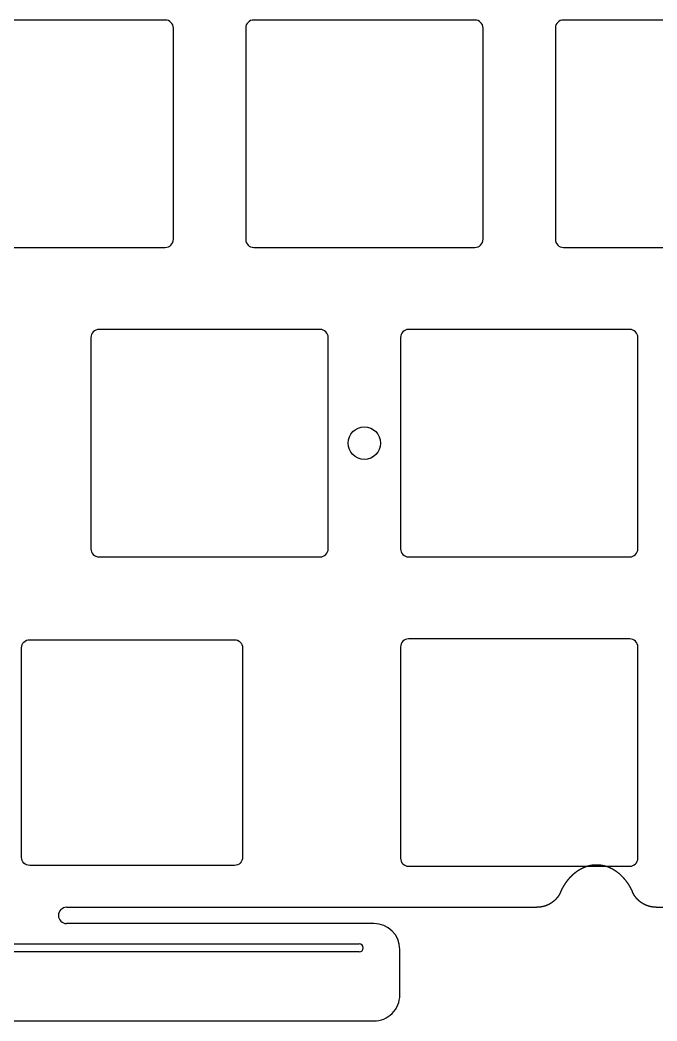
# Model space of a CAD drawing. Header units: millimetres. Extents: x -10 to 276, y -93 to 17.
# Drawn here: x 164.6 to 203.7, y -92.7 to -31.1 of the extents above; entities that cross this region are included whole.
import ezdxf

# ---------------------------------------------------------------- set-up
doc = ezdxf.new("R2010")
doc.units = ezdxf.units.MM
doc.layers.get('0').update_dxf_attribs({"linetype": 'CONTINUOUS'})
doc.layers.add('BLACK', color=7, linetype='CONTINUOUS')

msp = doc.modelspace()

# ---------------------------------------------------------------- linework, layer by layer
for points in [[(164.65, -82.65), (164.65, -69.75, -0.414213562), (165.15, -69.25), (177.75, -69.25, -0.414213562), (178.25, -69.75), (178.25, -82.65, -0.414213562), (177.75, -83.15), (165.15, -83.15, -0.414213562)], [(187.9625, -82.7, 0.414212391), (188.4625, -83.2), (202.0625, -83.2, 0.414213562), (202.5625, -82.7), (202.5625, -69.7, 0.414213562), (202.0625, -69.2), (188.4625, -69.2, 0.414212391), (187.9625, -69.7)]]:
    msp.add_lwpolyline(points, format="xyb", close=True)
at = {"layer": 'BLACK', "linetype": 'Continuous'}
for p, q in [((173.4875, -31.1), (159.8875, -31.1)), ((192.5375, -31.1), (178.9375, -31.1)), ((211.5875, -31.1), (197.9875, -31.1)), ((173.9875, -44.6), (173.9875, -31.6)), ((178.4375, -31.6), (178.4375, -44.6)), ((193.0375, -44.6), (193.0375, -31.6)), ((197.4875, -31.6), (197.4875, -44.6)), ((159.8875, -45.1), (173.4875, -45.1)), ((178.9375, -45.1), (192.5375, -45.1)), ((197.9875, -45.1), (211.5875, -45.1)), ((183.0125, -50.15), (169.4125, -50.15)), ((202.0625, -50.15), (188.4625, -50.15)), ((168.9125, -50.65), (168.9125, -63.65)), ((183.5125, -63.65), (183.5125, -50.65)), ((187.9625, -50.65), (187.9625, -63.65)), ((202.5625, -63.65), (202.5625, -50.65)), ((169.4125, -64.15), (183.0125, -64.15)), ((188.4625, -64.15), (202.0625, -64.15)), ((199.438362, -83.194426), (199.444444, -83.192519)), ((199.444444, -83.192519), (199.450533, -83.190631)), ((199.450533, -83.190631), (199.456619, -83.188765)), ((199.456619, -83.188765), (199.462713, -83.186917)), ((199.462713, -83.186917), (199.468805, -83.185091)), ((199.468805, -83.185091), (199.474903, -83.183283)), ((199.474903, -83.183283), (199.481, -83.181498)), ((199.481, -83.181498), (199.487103, -83.179731)), ((199.487103, -83.179731), (199.493204, -83.177985)), ((199.493204, -83.177985), (199.499312, -83.176259)), ((199.499312, -83.176259), (199.505418, -83.174554)), ((199.505418, -83.174554), (199.511531, -83.172867)), ((199.511531, -83.172867), (199.517642, -83.171202)), ((199.517642, -83.171202), (199.523759, -83.169556)), ((199.523759, -83.169556), (199.529875, -83.167931)), ((199.529875, -83.167931), (199.535997, -83.166326)), ((199.535997, -83.166326), (199.542117, -83.164741)), ((199.542117, -83.164741), (199.548243, -83.163176)), ((199.548243, -83.163176), (199.554368, -83.161631)), ((199.554368, -83.161631), (199.560499, -83.160106)), ((199.560499, -83.160106), (199.571377, -83.15745)), ((199.571377, -83.15745), (199.5775, -83.155984)), ((199.5775, -83.155984), (199.583625, -83.154538)), ((199.583625, -83.154538), (199.589751, -83.153112)), ((199.589751, -83.153112), (199.59588, -83.151706)), ((199.59588, -83.151706), (199.602009, -83.15032)), ((199.602009, -83.15032), (199.608141, -83.148955)), ((199.608141, -83.148955), (199.614273, -83.147609)), ((199.614273, -83.147609), (199.620408, -83.146284)), ((199.620408, -83.146284), (199.626544, -83.144979)), ((199.626544, -83.144979), (199.632682, -83.143694)), ((199.632682, -83.143694), (199.63882, -83.142429)), ((199.63882, -83.142429), (199.644961, -83.141184)), ((199.644961, -83.141184), (199.651103, -83.13996)), ((199.651103, -83.13996), (199.657246, -83.138755)), ((199.657246, -83.138755), (199.66339, -83.137571)), ((199.66339, -83.137571), (199.669537, -83.136406)), ((199.669537, -83.136406), (199.675683, -83.135262)), ((199.675683, -83.135262), (199.681832, -83.134138)), ((199.681832, -83.134138), (199.687982, -83.133034)), ((199.687982, -83.133034), (199.694133, -83.13195)), ((199.694133, -83.13195), (199.700285, -83.130887)), ((199.700285, -83.130887), (199.706439, -83.129843)), ((199.706439, -83.129843), (199.712593, -83.128819)), ((199.712593, -83.128819), (199.718749, -83.127816)), ((199.718749, -83.127816), (199.724906, -83.126832)), ((199.724906, -83.126832), (199.731064, -83.125869)), ((199.731064, -83.125869), (199.737223, -83.124926)), ((199.737223, -83.124926), (199.743383, -83.124002)), ((199.743383, -83.124002), (199.749544, -83.123099)), ((199.749544, -83.123099), (199.755706, -83.122216)), ((199.755706, -83.122216), (199.761869, -83.121353)), ((199.761869, -83.121353), (199.768034, -83.12051)), ((199.768034, -83.12051), (199.774198, -83.119687)), ((199.774198, -83.119687), (199.780364, -83.118885)), ((199.780364, -83.118885), (199.786531, -83.118102)), ((199.786531, -83.118102), (199.792699, -83.117339)), ((199.792699, -83.117339), (199.798867, -83.116597)), ((199.798867, -83.116597), (199.805037, -83.115874)), ((199.805037, -83.115874), (199.811207, -83.115171)), ((199.811207, -83.115171), (199.817378, -83.114489)), ((199.817378, -83.114489), (199.823549, -83.113826)), ((199.823549, -83.113826), (199.829722, -83.113184)), ((199.829722, -83.113184), (199.835895, -83.112561)), ((199.835895, -83.112561), (199.842069, -83.111959)), ((199.842069, -83.111959), (199.848243, -83.111377)), ((199.848243, -83.111377), (199.854418, -83.110814)), ((199.854418, -83.110814), (199.860593, -83.110272)), ((199.860593, -83.110272), (199.86677, -83.10975)), ((199.86677, -83.10975), (199.872946, -83.109248)), ((199.872946, -83.109248), (199.879124, -83.108765)), ((199.879124, -83.108765), (199.885301, -83.108303)), ((199.885301, -83.108303), (199.89148, -83.107861)), ((199.89148, -83.107861), (199.897659, -83.107439)), ((199.897659, -83.107439), (199.903838, -83.107037)), ((199.903838, -83.107037), (199.910017, -83.106655)), ((199.910017, -83.106655), (199.916198, -83.106293)), ((199.916198, -83.106293), (199.922378, -83.105951)), ((199.922378, -83.105951), (199.928559, -83.105628)), ((199.928559, -83.105628), (199.93474, -83.105326)), ((199.93474, -83.105326), (199.940922, -83.105044)), ((199.940922, -83.105044), (199.947103, -83.104782)), ((199.947103, -83.104782), (199.953285, -83.10454)), ((199.953285, -83.10454), (199.959468, -83.104318)), ((199.959468, -83.104318), (199.96565, -83.104116)), ((199.96565, -83.104116), (199.971833, -83.103934)), ((199.971833, -83.103934), (199.978016, -83.103772)), ((199.978016, -83.103772), (199.984199, -83.10363)), ((199.984199, -83.10363), (199.990382, -83.103508)), ((199.990382, -83.103508), (199.996565, -83.103406)), ((199.996565, -83.103406), (200.002749, -83.103324)), ((200.002749, -83.103324), (200.008932, -83.103262)), ((200.008932, -83.103262), (200.015116, -83.10322)), ((200.015116, -83.10322), (200.021299, -83.103198)), ((200.021299, -83.103198), (200.027483, -83.103196)), ((200.027483, -83.103196), (200.033666, -83.103214)), ((200.033666, -83.103214), (200.03985, -83.103252)), ((200.03985, -83.103252), (200.046033, -83.10331)), ((200.046033, -83.10331), (200.052216, -83.103389)), ((200.052216, -83.103389), (200.058399, -83.103487)), ((200.058399, -83.103487), (200.064582, -83.103605)), ((200.064582, -83.103605), (200.070765, -83.103743)), ((200.070765, -83.103743), (200.076948, -83.103901)), ((200.076948, -83.103901), (200.08313, -83.104079)), ((200.08313, -83.104079), (200.089313, -83.104277)), ((200.089313, -83.104277), (200.095495, -83.104495)), ((200.095495, -83.104495), (200.101677, -83.104733)), ((200.101677, -83.104733), (200.107858, -83.104991)), ((200.107858, -83.104991), (200.11404, -83.105269)), ((200.11404, -83.105269), (200.120221, -83.105567)), ((200.120221, -83.105567), (200.126401, -83.105885)), ((200.126401, -83.105885), (200.132581, -83.106224)), ((200.132581, -83.106224), (200.138761, -83.106582)), ((200.138761, -83.106582), (200.144941, -83.10696)), ((200.144941, -83.10696), (200.15112, -83.107358)), ((200.15112, -83.107358), (200.157298, -83.107776)), ((200.157298, -83.107776), (200.163476, -83.108214)), ((200.163476, -83.108214), (200.169654, -83.108673)), ((200.169654, -83.108673), (200.175831, -83.109151)), ((200.175831, -83.109151), (200.182007, -83.109649)), ((200.182007, -83.109649), (200.188183, -83.110167)), ((200.188183, -83.110167), (200.194359, -83.110706)), ((200.194359, -83.110706), (200.200534, -83.111264)), ((200.200534, -83.111264), (200.206708, -83.111842)), ((200.206708, -83.111842), (200.212881, -83.112441)), ((200.212881, -83.112441), (200.219054, -83.113059)), ((200.219054, -83.113059), (200.225226, -83.113698)), ((200.225226, -83.113698), (200.231397, -83.114356)), ((200.231397, -83.114356), (200.237568, -83.115035)), ((200.237568, -83.115035), (200.243738, -83.115733)), ((200.243738, -83.115733), (200.249907, -83.116452)), ((200.249907, -83.116452), (200.256076, -83.11719)), ((200.256076, -83.11719), (200.262243, -83.117949)), ((200.262243, -83.117949), (200.26841, -83.118728)), ((200.26841, -83.118728), (200.274576, -83.119527)), ((200.274576, -83.119527), (200.280741, -83.120346)), ((200.280741, -83.120346), (200.286905, -83.121185)), ((200.286905, -83.121185), (200.293068, -83.122044)), ((200.293068, -83.122044), (200.29923, -83.122923)), ((200.29923, -83.122923), (200.305392, -83.123822)), ((200.305392, -83.123822), (200.311552, -83.124741)), ((200.311552, -83.124741), (200.317711, -83.12568)), ((200.317711, -83.12568), (200.323869, -83.12664)), ((200.323869, -83.12664), (200.332942, -83.12809)), ((200.332942, -83.12809), (200.345253, -83.130128)), ((200.345253, -83.130128), (200.357559, -83.132247)), ((200.357559, -83.132247), (200.369857, -83.134445)), ((200.369857, -83.134445), (200.382149, -83.136723)), ((200.382149, -83.136723), (200.394435, -83.139082)), ((200.394435, -83.139082), (200.406714, -83.14152)), ((200.406714, -83.14152), (200.418986, -83.144039)), ((200.418986, -83.144039), (200.431251, -83.146638)), ((200.431251, -83.146638), (200.443509, -83.149317)), ((200.443509, -83.149317), (200.455761, -83.152076)), ((200.455761, -83.152076), (200.468004, -83.154916)), ((200.468004, -83.154916), (200.480241, -83.157836)), ((200.480241, -83.157836), (200.49247, -83.160836)), ((200.49247, -83.160836), (200.504692, -83.163917)), ((200.504692, -83.163917), (200.516906, -83.167079)), ((200.516906, -83.167079), (200.529112, -83.170321)), ((200.529112, -83.170321), (200.54131, -83.173643)), ((200.54131, -83.173643), (200.5535, -83.177046)), ((200.5535, -83.177046), (200.565682, -83.18053)), ((200.565682, -83.18053), (200.577855, -83.184095)), ((200.577855, -83.184095), (200.59002, -83.18774)), ((200.59002, -83.18774), (200.602176, -83.191467)), ((200.602176, -83.191467), (200.614324, -83.195274)), ((198.463007, -83.815067), (198.468268, -83.809668)), ((198.468268, -83.809668), (198.473535, -83.804292)), ((198.473535, -83.804292), (198.478812, -83.798934)), ((198.478812, -83.798934), (198.484094, -83.793599)), ((198.484094, -83.793599), (198.489387, -83.788282)), ((198.489387, -83.788282), (198.494685, -83.782988)), ((198.494685, -83.782988), (198.499993, -83.777712)), ((198.499993, -83.777712), (198.505307, -83.772459)), ((198.505307, -83.772459), (198.51063, -83.767225)), ((198.51063, -83.767225), (198.515959, -83.762013)), ((198.515959, -83.762013), (198.521298, -83.756819)), ((198.521298, -83.756819), (198.526643, -83.751648)), ((198.526643, -83.751648), (198.531997, -83.746495)), ((198.531997, -83.746495), (198.537356, -83.741365)), ((198.537356, -83.741365), (198.542725, -83.736254)), ((198.542725, -83.736254), (198.548099, -83.731165)), ((198.548099, -83.731165), (198.553483, -83.726094)), ((198.553483, -83.726094), (198.558872, -83.721047)), ((198.558872, -83.721047), (198.564271, -83.716017)), ((198.564271, -83.716017), (198.569675, -83.71101)), ((198.569675, -83.71101), (198.575088, -83.706022)), ((198.575088, -83.706022), (198.580506, -83.701056)), ((198.580506, -83.701056), (198.585934, -83.696109)), ((198.585934, -83.696109), (198.591366, -83.691184)), ((198.591366, -83.691184), (198.596808, -83.686278)), ((198.596808, -83.686278), (198.602255, -83.681395)), ((198.602255, -83.681395), (198.607711, -83.67653)), ((198.607711, -83.67653), (198.613172, -83.671687)), ((198.613172, -83.671687), (198.618642, -83.666863)), ((198.618642, -83.666863), (198.624117, -83.662062)), ((198.624117, -83.662062), (198.6296, -83.657279)), ((198.6296, -83.657279), (198.635089, -83.652519)), ((198.635089, -83.652519), (198.640587, -83.647777)), ((198.640587, -83.647777), (198.646089, -83.643058)), ((198.646089, -83.643058), (198.6516, -83.638357)), ((198.6516, -83.638357), (198.657116, -83.633679)), ((198.657116, -83.633679), (198.662641, -83.629019)), ((198.662641, -83.629019), (198.66817, -83.624382)), ((198.66817, -83.624382), (198.673708, -83.619764)), ((198.673708, -83.619764), (198.67925, -83.615168)), ((198.67925, -83.615168), (198.684801, -83.610591)), ((198.684801, -83.610591), (198.690357, -83.606036)), ((198.690357, -83.606036), (198.695921, -83.601499)), ((198.695921, -83.601499), (198.701489, -83.596985)), ((198.701489, -83.596985), (198.707066, -83.59249)), ((198.707066, -83.59249), (198.712648, -83.588017)), ((198.712648, -83.588017), (198.718238, -83.583563)), ((198.718238, -83.583563), (198.723832, -83.579131)), ((198.723832, -83.579131), (198.729434, -83.574718)), ((198.729434, -83.574718), (198.735041, -83.570328)), ((198.735041, -83.570328), (198.740656, -83.565955)), ((198.740656, -83.565955), (198.746275, -83.561606)), ((198.746275, -83.561606), (198.751903, -83.557275)), ((198.751903, -83.557275), (198.757534, -83.552966)), ((198.757534, -83.552966), (198.763174, -83.548676)), ((198.763174, -83.548676), (198.768818, -83.544408)), ((198.768818, -83.544408), (198.77447, -83.540159)), ((198.77447, -83.540159), (198.780125, -83.535933)), ((198.780125, -83.535933), (198.785789, -83.531724)), ((198.785789, -83.531724), (198.791457, -83.527539)), ((198.791457, -83.527539), (198.797133, -83.523372)), ((198.797133, -83.523372), (198.800361, -83.521013)), ((198.800361, -83.521013), (198.806035, -83.516886)), ((198.806035, -83.516886), (198.81172, -83.512776)), ((198.81172, -83.512776), (198.817406, -83.50869)), ((198.817406, -83.50869), (198.823102, -83.504622)), ((198.823102, -83.504622), (198.828799, -83.500577)), ((198.828799, -83.500577), (198.834506, -83.49655)), ((198.834506, -83.49655), (198.840214, -83.492547)), ((198.840214, -83.492547), (198.845932, -83.488561)), ((198.845932, -83.488561), (198.851651, -83.484599)), ((198.851651, -83.484599), (198.857379, -83.480654)), ((198.857379, -83.480654), (198.863109, -83.476734)), ((198.863109, -83.476734), (198.868848, -83.472831)), ((198.868848, -83.472831), (198.874587, -83.468952)), ((198.874587, -83.468952), (198.880337, -83.46509)), ((198.880337, -83.46509), (198.886086, -83.461253)), ((198.886086, -83.461253), (198.891846, -83.457432)), ((198.891846, -83.457432), (198.897605, -83.453636)), ((198.897605, -83.453636), (198.903375, -83.449857)), ((198.903375, -83.449857), (198.909144, -83.446102)), ((198.909144, -83.446102), (198.914924, -83.442365)), ((198.914924, -83.442365), (198.920703, -83.438652)), ((198.920703, -83.438652), (198.926492, -83.434956)), ((198.926492, -83.434956), (198.93228, -83.431284)), ((198.93228, -83.431284), (198.938079, -83.427629)), ((198.938079, -83.427629), (198.943877, -83.423999)), ((198.943877, -83.423999), (198.949685, -83.420386)), ((198.949685, -83.420386), (198.955492, -83.416797)), ((198.955492, -83.416797), (198.961309, -83.413225)), ((198.961309, -83.413225), (198.967125, -83.409678)), ((198.967125, -83.409678), (198.972951, -83.406148)), ((198.972951, -83.406148), (198.978776, -83.402642)), ((198.978776, -83.402642), (198.984611, -83.399153)), ((198.984611, -83.399153), (198.990445, -83.395688)), ((198.990445, -83.395688), (198.996288, -83.392241)), ((198.996288, -83.392241), (199.00213, -83.388818)), ((199.00213, -83.388818), (199.007982, -83.385412)), ((199.007982, -83.385412), (199.013833, -83.382031)), ((199.013833, -83.382031), (199.019694, -83.378666)), ((199.019694, -83.378666), (199.025553, -83.375326)), ((199.025553, -83.375326), (199.031421, -83.372003)), ((199.031421, -83.372003), (199.037289, -83.368704)), ((199.037289, -83.368704), (199.043166, -83.365423)), ((199.043166, -83.365423), (199.049041, -83.362165)), ((199.049041, -83.362165), (199.054926, -83.358925)), ((199.054926, -83.358925), (199.060809, -83.355709)), ((199.060809, -83.355709), (199.066702, -83.35251)), ((199.066702, -83.35251), (199.072593, -83.349335)), ((199.072593, -83.349335), (199.078493, -83.346178)), ((199.078493, -83.346178), (199.084392, -83.343045)), ((199.084392, -83.343045), (199.0903, -83.339929)), ((199.0903, -83.339929), (199.096206, -83.336836)), ((199.096206, -83.336836), (199.102121, -83.333762)), ((199.102121, -83.333762), (199.108035, -83.330711)), ((199.108035, -83.330711), (199.113958, -83.327678)), ((199.113958, -83.327678), (199.119879, -83.324668)), ((199.119879, -83.324668), (199.125809, -83.321676)), ((199.125809, -83.321676), (199.131737, -83.318708)), ((199.131737, -83.318708), (199.137674, -83.315757)), ((199.137674, -83.315757), (199.143609, -83.31283)), ((199.143609, -83.31283), (199.149553, -83.309921)), ((199.149553, -83.309921), (199.155495, -83.307034)), ((199.155495, -83.307034), (199.161446, -83.304166)), ((199.161446, -83.304166), (199.167395, -83.301321)), ((199.167395, -83.301321), (199.173353, -83.298495)), ((199.173353, -83.298495), (199.179309, -83.295691)), ((199.179309, -83.295691), (199.185273, -83.292905)), ((199.185273, -83.292905), (199.191235, -83.290142)), ((199.191235, -83.290142), (199.197206, -83.287398)), ((199.197206, -83.287398), (199.203175, -83.284676)), ((199.203175, -83.284676), (199.209152, -83.281973)), ((199.209152, -83.281973), (199.215128, -83.279292)), ((199.215128, -83.279292), (199.221111, -83.27663)), ((199.221111, -83.27663), (199.227093, -83.27399)), ((199.227093, -83.27399), (199.233083, -83.271369)), ((199.233083, -83.271369), (199.239071, -83.26877)), ((199.239071, -83.26877), (199.245067, -83.26619)), ((199.245067, -83.26619), (199.251061, -83.263632)), ((199.251061, -83.263632), (199.257063, -83.261093)), ((199.257063, -83.261093), (199.263063, -83.258576)), ((199.263063, -83.258576), (199.269071, -83.256078)), ((199.269071, -83.256078), (199.275077, -83.253602)), ((199.275077, -83.253602), (199.281091, -83.251144)), ((199.281091, -83.251144), (199.287103, -83.248709)), ((199.287103, -83.248709), (199.293123, -83.246293)), ((199.293123, -83.246293), (199.299141, -83.243899)), ((199.299141, -83.243899), (199.305166, -83.241523)), ((199.305166, -83.241523), (199.31119, -83.239169)), ((199.31119, -83.239169), (199.317221, -83.236835)), ((199.317221, -83.236835), (199.32325, -83.234522)), ((199.32325, -83.234522), (199.329287, -83.232228)), ((199.329287, -83.232228), (199.335322, -83.229956)), ((199.335322, -83.229956), (199.341364, -83.227703)), ((199.341364, -83.227703), (199.347404, -83.225471)), ((199.347404, -83.225471), (199.353452, -83.223259)), ((199.353452, -83.223259), (199.359497, -83.221068)), ((199.359497, -83.221068), (199.36555, -83.218896)), ((199.36555, -83.218896), (199.371601, -83.216746)), ((199.371601, -83.216746), (199.37766, -83.214615)), ((199.37766, -83.214615), (199.383716, -83.212506)), ((199.383716, -83.212506), (199.38978, -83.210415)), ((199.38978, -83.210415), (199.395841, -83.208346)), ((199.395841, -83.208346), (199.40191, -83.206296)), ((199.40191, -83.206296), (199.407977, -83.204268)), ((199.407977, -83.204268), (199.414051, -83.202259)), ((199.414051, -83.202259), (199.420122, -83.200271)), ((199.420122, -83.200271), (199.426201, -83.198302)), ((199.426201, -83.198302), (199.432278, -83.196354)), ((199.432278, -83.196354), (199.438362, -83.194426)), ((200.614324, -83.195274), (200.626462, -83.199162)), ((200.626462, -83.199162), (200.638591, -83.203131)), ((200.638591, -83.203131), (200.650711, -83.207181)), ((200.650711, -83.207181), (200.662822, -83.211313)), ((200.662822, -83.211313), (200.674923, -83.215525)), ((200.674923, -83.215525), (200.687014, -83.219819)), ((200.687014, -83.219819), (200.699094, -83.224194)), ((200.699094, -83.224194), (200.711165, -83.22865)), ((200.711165, -83.22865), (200.723225, -83.233188)), ((200.723225, -83.233188), (200.735275, -83.237807)), ((200.735275, -83.237807), (200.747314, -83.242508)), ((200.747314, -83.242508), (200.759342, -83.24729)), ((200.759342, -83.24729), (200.771358, -83.252154)), ((200.771358, -83.252154), (200.783363, -83.257099)), ((200.783363, -83.257099), (200.795357, -83.262126)), ((200.795357, -83.262126), (200.807338, -83.267235)), ((200.807338, -83.267235), (200.819308, -83.272425)), ((200.819308, -83.272425), (200.831265, -83.277698)), ((200.831265, -83.277698), (200.843209, -83.283052)), ((200.843209, -83.283052), (200.855141, -83.288488)), ((200.855141, -83.288488), (200.867059, -83.294005)), ((200.867059, -83.294005), (200.878964, -83.299605)), ((200.878964, -83.299605), (200.890856, -83.305287)), ((200.890856, -83.305287), (200.902733, -83.311051)), ((200.902733, -83.311051), (200.914597, -83.316896)), ((200.914597, -83.316896), (200.926446, -83.322824)), ((200.926446, -83.322824), (200.938281, -83.328834)), ((200.938281, -83.328834), (200.9501, -83.334926)), ((200.9501, -83.334926), (200.961904, -83.3411)), ((200.961904, -83.3411), (200.973693, -83.347356)), ((200.973693, -83.347356), (200.985466, -83.353694)), ((200.985466, -83.353694), (200.997222, -83.360114)), ((200.997222, -83.360114), (201.008963, -83.366617)), ((201.008963, -83.366617), (201.020686, -83.373201)), ((201.020686, -83.373201), (201.032393, -83.379868)), ((201.032393, -83.379868), (201.044082, -83.386617)), ((201.044082, -83.386617), (201.051855, -83.391156)), ((201.051855, -83.391156), (201.063529, -83.39805)), ((201.063529, -83.39805), (201.075182, -83.405025)), ((201.075182, -83.405025), (201.086816, -83.412081)), ((201.086816, -83.412081), (201.098429, -83.419218)), ((201.098429, -83.419218), (201.110022, -83.426437)), ((201.110022, -83.426437), (201.121594, -83.433736)), ((201.121594, -83.433736), (201.133145, -83.441118)), ((201.133145, -83.441118), (201.144676, -83.44858)), ((201.144676, -83.44858), (201.156186, -83.456125)), ((201.156186, -83.456125), (201.167674, -83.463751)), ((201.167674, -83.463751), (201.179142, -83.471459)), ((201.179142, -83.471459), (201.190588, -83.479248)), ((201.190588, -83.479248), (201.202012, -83.48712)), ((201.202012, -83.48712), (201.213415, -83.495074)), ((201.213415, -83.495074), (201.224795, -83.50311)), ((201.224795, -83.50311), (201.236154, -83.511228)), ((201.236154, -83.511228), (201.24749, -83.519428)), ((201.24749, -83.519428), (201.258804, -83.527711)), ((201.258804, -83.527711), (201.270095, -83.536076)), ((201.270095, -83.536076), (201.281363, -83.544524)), ((201.281363, -83.544524), (201.292608, -83.553054)), ((201.292608, -83.553054), (201.30383, -83.561667)), ((201.30383, -83.561667), (201.315028, -83.570363)), ((201.315028, -83.570363), (201.326202, -83.579141)), ((201.326202, -83.579141), (201.337353, -83.588002)), ((201.337353, -83.588002), (201.348479, -83.596946)), ((201.348479, -83.596946), (201.359581, -83.605973)), ((201.359581, -83.605973), (201.370658, -83.615082)), ((201.370658, -83.615082), (201.38171, -83.624275)), ((201.38171, -83.624275), (201.392737, -83.63355)), ((201.392737, -83.63355), (201.403738, -83.642909)), ((201.403738, -83.642909), (201.414714, -83.65235)), ((201.414714, -83.65235), (201.425663, -83.661875)), ((201.425663, -83.661875), (201.436586, -83.671482)), ((201.436586, -83.671482), (201.447483, -83.681173)), ((201.447483, -83.681173), (201.458353, -83.690946)), ((201.458353, -83.690946), (201.469195, -83.700803)), ((201.469195, -83.700803), (201.48001, -83.710742)), ((201.48001, -83.710742), (201.490797, -83.720765)), ((201.490797, -83.720765), (201.501556, -83.73087)), ((201.501556, -83.73087), (201.512287, -83.741058)), ((201.512287, -83.741058), (201.522988, -83.751329)), ((201.522988, -83.751329), (201.533661, -83.761683)), ((201.533661, -83.761683), (201.544304, -83.77212)), ((201.544304, -83.77212), (201.554917, -83.782639)), ((201.554917, -83.782639), (201.5655, -83.793241)), ((201.5655, -83.793241), (201.576053, -83.803926)), ((201.576053, -83.803926), (201.586575, -83.814693)), ((198.000453, -84.428621), (198.004746, -84.421319)), ((198.004746, -84.421319), (198.009055, -84.414032)), ((198.009055, -84.414032), (198.013373, -84.406767)), ((198.013373, -84.406767), (198.017706, -84.399516)), ((198.017706, -84.399516), (198.022049, -84.392288)), ((198.022049, -84.392288), (198.026406, -84.385075)), ((198.026406, -84.385075), (198.030773, -84.377884)), ((198.030773, -84.377884), (198.035155, -84.370708)), ((198.035155, -84.370708), (198.04043, -84.362119)), ((198.04043, -84.362119), (198.044842, -84.354978)), ((198.044842, -84.354978), (198.049266, -84.347854)), ((198.049266, -84.347854), (198.053701, -84.340752)), ((198.053701, -84.340752), (198.058149, -84.333667)), ((198.058149, -84.333667), (198.062606, -84.326603)), ((198.062606, -84.326603), (198.067077, -84.319557)), ((198.067077, -84.319557), (198.071557, -84.312533)), ((198.071557, -84.312533), (198.07605, -84.305526)), ((198.07605, -84.305526), (198.080553, -84.29854)), ((198.080553, -84.29854), (198.085068, -84.291572)), ((198.085068, -84.291572), (198.089593, -84.284626)), ((198.089593, -84.284626), (198.094131, -84.277697)), ((198.094131, -84.277697), (198.098678, -84.27079)), ((198.098678, -84.27079), (198.103238, -84.2639)), ((198.103238, -84.2639), (198.107808, -84.257032)), ((198.107808, -84.257032), (198.112389, -84.250182)), ((198.112389, -84.250182), (198.11698, -84.243354)), ((198.11698, -84.243354), (198.121584, -84.236543)), ((198.121584, -84.236543), (198.126197, -84.229753)), ((198.126197, -84.229753), (198.130822, -84.222982)), ((198.130822, -84.222982), (198.135456, -84.216232)), ((198.135456, -84.216232), (198.140103, -84.2095)), ((198.140103, -84.2095), (198.144758, -84.20279)), ((198.144758, -84.20279), (198.149426, -84.196098)), ((198.149426, -84.196098), (198.154103, -84.189427)), ((198.154103, -84.189427), (198.158792, -84.182774)), ((198.158792, -84.182774), (198.16349, -84.176144)), ((198.16349, -84.176144), (198.168199, -84.169531)), ((198.168199, -84.169531), (198.172918, -84.16294)), ((198.172918, -84.16294), (198.177649, -84.156366)), ((198.177649, -84.156366), (198.182388, -84.149815)), ((198.182388, -84.149815), (198.187139, -84.143282)), ((198.187139, -84.143282), (198.191899, -84.13677)), ((198.191899, -84.13677), (198.19667, -84.130277)), ((198.19667, -84.130277), (198.20145, -84.123806)), ((198.20145, -84.123806), (198.206242, -84.117352)), ((198.206242, -84.117352), (198.211042, -84.110921)), ((198.211042, -84.110921), (198.215854, -84.104507)), ((198.215854, -84.104507), (198.220674, -84.098116)), ((198.220674, -84.098116), (198.225506, -84.091742)), ((198.225506, -84.091742), (198.230346, -84.085391)), ((198.230346, -84.085391), (198.235198, -84.079058)), ((198.235198, -84.079058), (198.240057, -84.072747)), ((198.240057, -84.072747), (198.244928, -84.066454)), ((198.244928, -84.066454), (198.249808, -84.060183)), ((198.249808, -84.060183), (198.254698, -84.05393)), ((198.254698, -84.05393), (198.259597, -84.047699)), ((198.259597, -84.047699), (198.264506, -84.041487)), ((198.264506, -84.041487), (198.269424, -84.035297)), ((198.269424, -84.035297), (198.274353, -84.029124)), ((198.274353, -84.029124), (198.279289, -84.022975)), ((198.279289, -84.022975), (198.284237, -84.016843)), ((198.284237, -84.016843), (198.289192, -84.010733)), ((198.289192, -84.010733), (198.294159, -84.004642)), ((198.294159, -84.004642), (198.299133, -83.998573)), ((198.299133, -83.998573), (198.304118, -83.992522)), ((198.304118, -83.992522), (198.309111, -83.986493)), ((198.309111, -83.986493), (198.314114, -83.980483)), ((198.314114, -83.980483), (198.319125, -83.974495)), ((198.319125, -83.974495), (198.324147, -83.968525)), ((198.324147, -83.968525), (198.329176, -83.962578)), ((198.329176, -83.962578), (198.334216, -83.956648)), ((198.334216, -83.956648), (198.339263, -83.950742)), ((198.339263, -83.950742), (198.344321, -83.944853)), ((198.344321, -83.944853), (198.349386, -83.938987)), ((198.349386, -83.938987), (198.354461, -83.933139)), ((198.354461, -83.933139), (198.359544, -83.927313)), ((198.359544, -83.927313), (198.364637, -83.921506)), ((198.364637, -83.921506), (198.369737, -83.915721)), ((198.369737, -83.915721), (198.374848, -83.909955)), ((198.374848, -83.909955), (198.379966, -83.904211)), ((198.379966, -83.904211), (198.385094, -83.898485)), ((198.385094, -83.898485), (198.390228, -83.892782)), ((198.390228, -83.892782), (198.395374, -83.887097)), ((198.395374, -83.887097), (198.400525, -83.881434)), ((198.400525, -83.881434), (198.405688, -83.87579)), ((198.405688, -83.87579), (198.410856, -83.870169)), ((198.410856, -83.870169), (198.416035, -83.864565)), ((198.416035, -83.864565), (198.42122, -83.858985)), ((198.42122, -83.858985), (198.426416, -83.853422)), ((198.426416, -83.853422), (198.431618, -83.847882)), ((198.431618, -83.847882), (198.43683, -83.842361)), ((198.43683, -83.842361), (198.442049, -83.836862)), ((198.442049, -83.836862), (198.447277, -83.831381)), ((198.447277, -83.831381), (198.452512, -83.825923)), ((198.452512, -83.825923), (198.457757, -83.820484)), ((198.457757, -83.820484), (198.463007, -83.815067)), ((201.586575, -83.814693), (201.597065, -83.825542)), ((201.597065, -83.825542), (201.607524, -83.836473)), ((201.607524, -83.836473), (201.61795, -83.847487)), ((201.61795, -83.847487), (201.628345, -83.858582)), ((201.628345, -83.858582), (201.638706, -83.86976)), ((201.638706, -83.86976), (201.649034, -83.881019)), ((201.649034, -83.881019), (201.659328, -83.892359)), ((201.659328, -83.892359), (201.669589, -83.903781)), ((201.669589, -83.903781), (201.679815, -83.915284)), ((201.679815, -83.915284), (201.690006, -83.926868)), ((201.690006, -83.926868), (201.700161, -83.938533)), ((201.700161, -83.938533), (201.710281, -83.950278)), ((201.710281, -83.950278), (201.720365, -83.962104)), ((201.720365, -83.962104), (201.730412, -83.97401)), ((201.730412, -83.97401), (201.740421, -83.985996)), ((201.740421, -83.985996), (201.747868, -83.994994)), ((201.747868, -83.994994), (201.757825, -84.007135)), ((201.757825, -84.007135), (201.767743, -84.019355)), ((201.767743, -84.019355), (201.777622, -84.031652)), ((201.777622, -84.031652), (201.787461, -84.044027)), ((201.787461, -84.044027), (201.797259, -84.056481)), ((201.797259, -84.056481), (201.807017, -84.069012)), ((201.807017, -84.069012), (201.816735, -84.081621)), ((201.816735, -84.081621), (201.826411, -84.094308)), ((201.826411, -84.094308), (201.836047, -84.107073)), ((201.836047, -84.107073), (201.845641, -84.119916)), ((201.845641, -84.119916), (201.855193, -84.132836)), ((201.855193, -84.132836), (201.864704, -84.145834)), ((201.864704, -84.145834), (201.874172, -84.15891)), ((201.874172, -84.15891), (201.883598, -84.172063)), ((201.883598, -84.172063), (201.89298, -84.185294)), ((201.89298, -84.185294), (201.90232, -84.198602)), ((201.90232, -84.198602), (201.911616, -84.211987)), ((201.911616, -84.211987), (201.920869, -84.225449)), ((201.920869, -84.225449), (201.930077, -84.238989)), ((201.930077, -84.238989), (201.939241, -84.252605)), ((201.939241, -84.252605), (201.948361, -84.266298)), ((201.948361, -84.266298), (201.957435, -84.280067)), ((201.957435, -84.280067), (201.966465, -84.293913)), ((201.966465, -84.293913), (201.975448, -84.307836)), ((201.975448, -84.307836), (201.984386, -84.321834)), ((201.984386, -84.321834), (201.993277, -84.335909)), ((201.993277, -84.335909), (202.002122, -84.350059)), ((202.002122, -84.350059), (202.010919, -84.364285)), ((202.010919, -84.364285), (202.01967, -84.378586)), ((202.01967, -84.378586), (202.028372, -84.392963)), ((202.028372, -84.392963), (202.037027, -84.407415)), ((202.037027, -84.407415), (202.045633, -84.421941)), ((202.045633, -84.421941), (202.054191, -84.436542)), ((197.672036, -85.039331), (197.665537, -85.048593)), ((197.678468, -85.030024), (197.672036, -85.039331)), ((197.684835, -85.020671), (197.678468, -85.030024)), ((197.691135, -85.011274), (197.684835, -85.020671)), ((197.697368, -85.001832), (197.691135, -85.011274)), ((197.703535, -84.992347), (197.697368, -85.001832)), ((197.709634, -84.982819), (197.703535, -84.992347)), ((197.715666, -84.973248), (197.709634, -84.982819)), ((197.72163, -84.963634), (197.715666, -84.973248)), ((197.727525, -84.953979), (197.72163, -84.963634)), ((197.733352, -84.944282), (197.727525, -84.953979)), ((197.739111, -84.934544), (197.733352, -84.944282)), ((197.7448, -84.924766), (197.739111, -84.934544)), ((197.75042, -84.914949), (197.7448, -84.924766)), ((197.75597, -84.905091), (197.75042, -84.914949)), ((197.761451, -84.895195), (197.75597, -84.905091)), ((197.766861, -84.885261), (197.761451, -84.895195)), ((197.772201, -84.875288), (197.766861, -84.885261)), ((197.77747, -84.865279), (197.772201, -84.875288)), ((197.782668, -84.855232), (197.77747, -84.865279)), ((197.787796, -84.845149), (197.782668, -84.855232)), ((197.792851, -84.83503), (197.787796, -84.845149)), ((197.797835, -84.824875), (197.792851, -84.83503)), ((197.802747, -84.814685), (197.797835, -84.824875)), ((197.807587, -84.804461), (197.802747, -84.814685)), ((197.812354, -84.794203), (197.807587, -84.804461)), ((197.817049, -84.783912), (197.812354, -84.794203)), ((197.817049, -84.783912), (197.820725, -84.775802)), ((197.820725, -84.775802), (197.824417, -84.767705)), ((197.824417, -84.767705), (197.828122, -84.759628)), ((197.828122, -84.759628), (197.831843, -84.751564)), ((197.831843, -84.751564), (197.835577, -84.74352)), ((197.835577, -84.74352), (197.839327, -84.73549)), ((197.839327, -84.73549), (197.843089, -84.72748)), ((197.843089, -84.72748), (197.846867, -84.719484)), ((197.846867, -84.719484), (197.850657, -84.711508)), ((197.850657, -84.711508), (197.854463, -84.703545)), ((197.854463, -84.703545), (197.858282, -84.695603)), ((197.858282, -84.695603), (197.862116, -84.687675)), ((197.862116, -84.687675), (197.865962, -84.679767)), ((197.865962, -84.679767), (197.869824, -84.671873)), ((197.869824, -84.671873), (197.873698, -84.663999)), ((197.873698, -84.663999), (197.877588, -84.656139)), ((197.877588, -84.656139), (197.88149, -84.648301)), ((197.88149, -84.648301), (197.885407, -84.640476)), ((197.885407, -84.640476), (197.889336, -84.632671)), ((197.889336, -84.632671), (197.893281, -84.624881)), ((197.893281, -84.624881), (197.897237, -84.617112)), ((197.897237, -84.617112), (197.901209, -84.609356)), ((197.901209, -84.609356), (197.905192, -84.601622)), ((197.905192, -84.601622), (197.909191, -84.593902)), ((197.909191, -84.593902), (197.913201, -84.586203)), ((197.913201, -84.586203), (197.917226, -84.578518)), ((197.917226, -84.578518), (197.921263, -84.570855)), ((197.921263, -84.570855), (197.925315, -84.563205)), ((197.925315, -84.563205), (197.929378, -84.555577)), ((197.929378, -84.555577), (197.933457, -84.547963)), ((197.933457, -84.547963), (197.937547, -84.540371)), ((197.937547, -84.540371), (197.941651, -84.532792)), ((197.941651, -84.532792), (197.945767, -84.525236)), ((197.945767, -84.525236), (197.949898, -84.517693)), ((197.949898, -84.517693), (197.954039, -84.510173)), ((197.954039, -84.510173), (197.958196, -84.502666)), ((197.958196, -84.502666), (197.962364, -84.495182)), ((197.962364, -84.495182), (197.966546, -84.487712)), ((197.966546, -84.487712), (197.970739, -84.480263)), ((197.970739, -84.480263), (197.974947, -84.472829)), ((197.974947, -84.472829), (197.979165, -84.465418)), ((197.979165, -84.465418), (197.983399, -84.45802)), ((197.983399, -84.45802), (197.987642, -84.450645)), ((197.987642, -84.450645), (197.991901, -84.443284)), ((197.991901, -84.443284), (197.996169, -84.435945)), ((197.996169, -84.435945), (198.000453, -84.428621)), ((202.054191, -84.436542), (202.062699, -84.451216)), ((202.062699, -84.451216), (202.071158, -84.465965)), ((202.071158, -84.465965), (202.079567, -84.480788)), ((202.079567, -84.480788), (202.087926, -84.495684)), ((202.087926, -84.495684), (202.096234, -84.510653)), ((202.096234, -84.510653), (202.104491, -84.525695)), ((202.104491, -84.525695), (202.112697, -84.54081)), ((202.112697, -84.54081), (202.120851, -84.555996)), ((202.120851, -84.555996), (202.128953, -84.571255)), ((202.128953, -84.571255), (202.137002, -84.586584)), ((202.137002, -84.586584), (202.144999, -84.601985)), ((202.144999, -84.601985), (202.152942, -84.617457)), ((202.152942, -84.617457), (202.160831, -84.632999)), ((202.160831, -84.632999), (202.168666, -84.64861)), ((202.168666, -84.64861), (202.176447, -84.664292)), ((202.176447, -84.664292), (202.184173, -84.680042)), ((202.184173, -84.680042), (202.191843, -84.69586)), ((202.191843, -84.69586), (202.199458, -84.711747)), ((202.199458, -84.711747), (202.207016, -84.727702)), ((202.207016, -84.727702), (202.214517, -84.743723)), ((202.214517, -84.743723), (202.221962, -84.759811)), ((202.221962, -84.759811), (202.229349, -84.775965)), ((202.229349, -84.775965), (202.232951, -84.783912)), ((202.237524, -84.793938), (202.232951, -84.783912)), ((202.239898, -84.799074), (202.237524, -84.793938)), ((202.242291, -84.8042), (202.239898, -84.799074)), ((202.244702, -84.809319), (202.242291, -84.8042)), ((202.24713, -84.814428), (202.244702, -84.809319)), ((202.249577, -84.819529), (202.24713, -84.814428)), ((202.252042, -84.824621), (202.249577, -84.819529)), ((202.254525, -84.829705), (202.252042, -84.824621)), ((202.257025, -84.83478), (202.254525, -84.829705)), ((202.259544, -84.839846), (202.257025, -84.83478)), ((202.26208, -84.844903), (202.259544, -84.839846)), ((202.264635, -84.849951), (202.26208, -84.844903)), ((202.267207, -84.854989), (202.264635, -84.849951)), ((202.269797, -84.860019), (202.267207, -84.854989)), ((202.272405, -84.865039), (202.269797, -84.860019)), ((202.275031, -84.870051), (202.272405, -84.865039)), ((202.277674, -84.875052), (202.275031, -84.870051)), ((202.280335, -84.880045), (202.277674, -84.875052)), ((202.283013, -84.885028), (202.280335, -84.880045)), ((202.285709, -84.890002), (202.283013, -84.885028)), ((202.288423, -84.894965), (202.285709, -84.890002)), ((202.291154, -84.89992), (202.288423, -84.894965)), ((202.293903, -84.904864), (202.291154, -84.89992)), ((202.296669, -84.909799), (202.293903, -84.904864)), ((202.299453, -84.914724), (202.296669, -84.909799)), ((202.302254, -84.91964), (202.299453, -84.914724)), ((202.305072, -84.924545), (202.302254, -84.91964)), ((202.307908, -84.92944), (202.305072, -84.924545)), ((202.310761, -84.934325), (202.307908, -84.92944)), ((202.313631, -84.9392), (202.310761, -84.934325)), ((202.316518, -84.944065), (202.313631, -84.9392)), ((202.319423, -84.94892), (202.316518, -84.944065)), ((202.322345, -84.953764), (202.319423, -84.94892)), ((202.325284, -84.958598), (202.322345, -84.953764)), ((202.328239, -84.963421), (202.325284, -84.958598)), ((202.331212, -84.968234), (202.328239, -84.963421)), ((202.334202, -84.973037), (202.331212, -84.968234)), ((202.337209, -84.977829), (202.334202, -84.973037)), ((202.340233, -84.98261), (202.337209, -84.977829)), ((202.343274, -84.98738), (202.340233, -84.98261)), ((202.346331, -84.99214), (202.343274, -84.98738)), ((202.349406, -84.996889), (202.346331, -84.99214)), ((202.352497, -85.001627), (202.349406, -84.996889)), ((202.355605, -85.006354), (202.352497, -85.001627)), ((202.358729, -85.01107), (202.355605, -85.006354)), ((202.36187, -85.015775), (202.358729, -85.01107)), ((202.365028, -85.020468), (202.36187, -85.015775)), ((202.368202, -85.025151), (202.365028, -85.020468)), ((202.371393, -85.029822), (202.368202, -85.025151)), ((202.374601, -85.034482), (202.371393, -85.029822)), ((202.377824, -85.03913), (202.374601, -85.034482)), ((202.384321, -85.048393), (202.377824, -85.03913)), ((196.816148, -85.658309), (196.805296, -85.661503)), ((196.826977, -85.655039), (196.816148, -85.658309)), ((196.837783, -85.651692), (196.826977, -85.655039)), ((196.848565, -85.648269), (196.837783, -85.651692)), ((196.859322, -85.64477), (196.848565, -85.648269)), ((196.870055, -85.641195), (196.859322, -85.64477)), ((196.880761, -85.637544), (196.870055, -85.641195)), ((196.891442, -85.633818), (196.880761, -85.637544)), ((196.902096, -85.630016), (196.891442, -85.633818)), ((196.912722, -85.626139), (196.902096, -85.630016)), ((196.923321, -85.622187), (196.912722, -85.626139)), ((196.933892, -85.61816), (196.923321, -85.622187)), ((196.934654, -85.617867), (196.933892, -85.61816)), ((196.939929, -85.615822), (196.934654, -85.617867)), ((196.945197, -85.613758), (196.939929, -85.615822)), ((196.950458, -85.611676), (196.945197, -85.613758)), ((196.955711, -85.609576), (196.950458, -85.611676)), ((196.960957, -85.607456), (196.955711, -85.609576)), ((196.966195, -85.605319), (196.960957, -85.607456)), ((196.971426, -85.603162), (196.966195, -85.605319)), ((196.976648, -85.600988), (196.971426, -85.603162)), ((196.981864, -85.598795), (196.976648, -85.600988)), ((196.987071, -85.596583), (196.981864, -85.598795)), ((196.992271, -85.594353), (196.987071, -85.596583)), ((196.997462, -85.592105), (196.992271, -85.594353)), ((197.002646, -85.589838), (196.997462, -85.592105)), ((197.007821, -85.587554), (197.002646, -85.589838)), ((197.012988, -85.58525), (197.007821, -85.587554)), ((197.018147, -85.582929), (197.012988, -85.58525)), ((197.023298, -85.580589), (197.018147, -85.582929)), ((197.028441, -85.578231), (197.023298, -85.580589)), ((197.033575, -85.575855), (197.028441, -85.578231)), ((197.038701, -85.573461), (197.033575, -85.575855)), ((197.043818, -85.571049), (197.038701, -85.573461)), ((197.048927, -85.568619), (197.043818, -85.571049)), ((197.054027, -85.56617), (197.048927, -85.568619)), ((197.059118, -85.563704), (197.054027, -85.56617)), ((197.064201, -85.561219), (197.059118, -85.563704)), ((197.069274, -85.558717), (197.064201, -85.561219)), ((197.07434, -85.556197), (197.069274, -85.558717)), ((197.079395, -85.553659), (197.07434, -85.556197)), ((197.084442, -85.551102), (197.079395, -85.553659)), ((197.08948, -85.548529), (197.084442, -85.551102)), ((197.094509, -85.545937), (197.08948, -85.548529)), ((197.099528, -85.543328), (197.094509, -85.545937)), ((197.104539, -85.5407), (197.099528, -85.543328)), ((197.109539, -85.538056), (197.104539, -85.5407)), ((197.114531, -85.535393), (197.109539, -85.538056)), ((197.119513, -85.532713), (197.114531, -85.535393)), ((197.124486, -85.530015), (197.119513, -85.532713)), ((197.129449, -85.5273), (197.124486, -85.530015)), ((197.134402, -85.524567), (197.129449, -85.5273)), ((197.139346, -85.521817), (197.134402, -85.524567)), ((197.14428, -85.519049), (197.139346, -85.521817)), ((197.149204, -85.516264), (197.14428, -85.519049)), ((197.154118, -85.513461), (197.149204, -85.516264)), ((197.159022, -85.510642), (197.154118, -85.513461)), ((197.163916, -85.507804), (197.159022, -85.510642)), ((197.168801, -85.50495), (197.163916, -85.507804)), ((197.173675, -85.502078), (197.168801, -85.50495)), ((197.178538, -85.499189), (197.173675, -85.502078)), ((197.183392, -85.496283), (197.178538, -85.499189)), ((197.188235, -85.49336), (197.183392, -85.496283)), ((197.193068, -85.490419), (197.188235, -85.49336)), ((197.197891, -85.487462), (197.193068, -85.490419)), ((197.202703, -85.484487), (197.197891, -85.487462)), ((197.207504, -85.481496), (197.202703, -85.484487)), ((197.217075, -85.475462), (197.207504, -85.481496)), ((197.226603, -85.469361), (197.217075, -85.475462)), ((197.236087, -85.463193), (197.226603, -85.469361)), ((197.245528, -85.456957), (197.236087, -85.463193)), ((197.254924, -85.450656), (197.245528, -85.456957)), ((197.264275, -85.444288), (197.254924, -85.450656)), ((197.273581, -85.437854), (197.264275, -85.444288)), ((197.282841, -85.431354), (197.273581, -85.437854)), ((197.292055, -85.42479), (197.282841, -85.431354)), ((197.301222, -85.41816), (197.292055, -85.42479)), ((197.310342, -85.411466), (197.301222, -85.41816)), ((197.319415, -85.404707), (197.310342, -85.411466)), ((197.328439, -85.397885), (197.319415, -85.404707)), ((197.337414, -85.390999), (197.328439, -85.397885)), ((197.346341, -85.38405), (197.337414, -85.390999)), ((197.355218, -85.377038), (197.346341, -85.38405)), ((197.364045, -85.369963), (197.355218, -85.377038)), ((197.372822, -85.362827), (197.364045, -85.369963)), ((197.381549, -85.355628), (197.372822, -85.362827)), ((197.390224, -85.348368), (197.381549, -85.355628)), ((197.398847, -85.341047), (197.390224, -85.348368)), ((197.407418, -85.333665), (197.398847, -85.341047)), ((197.415937, -85.326223), (197.407418, -85.333665)), ((197.424403, -85.318721), (197.415937, -85.326223)), ((197.432816, -85.311159), (197.424403, -85.318721)), ((197.441175, -85.303538), (197.432816, -85.311159)), ((197.44948, -85.295858), (197.441175, -85.303538)), ((197.457731, -85.288119), (197.44948, -85.295858)), ((197.458324, -85.287558), (197.457731, -85.288119)), ((197.462429, -85.283664), (197.458324, -85.287558)), ((197.466519, -85.279755), (197.462429, -85.283664)), ((197.470595, -85.275831), (197.466519, -85.279755)), ((197.474657, -85.271894), (197.470595, -85.275831)), ((197.478706, -85.267941), (197.474657, -85.271894)), ((197.48274, -85.263975), (197.478706, -85.267941)), ((197.486761, -85.259994), (197.48274, -85.263975)), ((197.490767, -85.256), (197.486761, -85.259994)), ((197.494759, -85.251991), (197.490767, -85.256)), ((197.498737, -85.247968), (197.494759, -85.251991)), ((197.502701, -85.243931), (197.498737, -85.247968)), ((197.50665, -85.23988), (197.502701, -85.243931)), ((197.510585, -85.235815), (197.50665, -85.23988)), ((197.514505, -85.231736), (197.510585, -85.235815)), ((197.518412, -85.227644), (197.514505, -85.231736)), ((197.522303, -85.223537), (197.518412, -85.227644)), ((197.52618, -85.219417), (197.522303, -85.223537)), ((197.530042, -85.215284), (197.52618, -85.219417)), ((197.53389, -85.211136), (197.530042, -85.215284)), ((197.537723, -85.206975), (197.53389, -85.211136)), ((197.541542, -85.202801), (197.537723, -85.206975)), ((197.545345, -85.198613), (197.541542, -85.202801)), ((197.549134, -85.194411), (197.545345, -85.198613)), ((197.552907, -85.190197), (197.549134, -85.194411)), ((197.556667, -85.185969), (197.552907, -85.190197)), ((197.56041, -85.181727), (197.556667, -85.185969)), ((197.564139, -85.177473), (197.56041, -85.181727)), ((197.567853, -85.173205), (197.564139, -85.177473)), ((197.571552, -85.168924), (197.567853, -85.173205)), ((197.575235, -85.164631), (197.571552, -85.168924)), ((197.578904, -85.160324), (197.575235, -85.164631)), ((197.582557, -85.156004), (197.578904, -85.160324)), ((197.586194, -85.151671), (197.582557, -85.156004)), ((197.589817, -85.147326), (197.586194, -85.151671)), ((197.593424, -85.142968), (197.589817, -85.147326)), ((197.597015, -85.138597), (197.593424, -85.142968)), ((197.600591, -85.134213), (197.597015, -85.138597)), ((197.604152, -85.129817), (197.600591, -85.134213)), ((197.607697, -85.125408), (197.604152, -85.129817)), ((197.611226, -85.120987), (197.607697, -85.125408)), ((197.61474, -85.116553), (197.611226, -85.120987)), ((197.618238, -85.112107), (197.61474, -85.116553)), ((197.62172, -85.107649), (197.618238, -85.112107)), ((197.625187, -85.103178), (197.62172, -85.107649)), ((197.628638, -85.098695), (197.625187, -85.103178)), ((197.632072, -85.0942), (197.628638, -85.098695)), ((197.635491, -85.089693), (197.632072, -85.0942)), ((197.638894, -85.085173), (197.635491, -85.089693)), ((197.642281, -85.080642), (197.638894, -85.085173)), ((197.645652, -85.076099), (197.642281, -85.080642)), ((197.649007, -85.071544), (197.645652, -85.076099)), ((197.652345, -85.066977), (197.649007, -85.071544)), ((197.655668, -85.062398), (197.652345, -85.066977)), ((197.658974, -85.057808), (197.655668, -85.062398)), ((197.665537, -85.048593), (197.658974, -85.057808)), ((202.390883, -85.057609), (202.384321, -85.048393)), ((202.39751, -85.066779), (202.390883, -85.057609)), ((202.404202, -85.075902), (202.39751, -85.066779)), ((202.410958, -85.084977), (202.404202, -85.075902)), ((202.417778, -85.094003), (202.410958, -85.084977)), ((202.424661, -85.102982), (202.417778, -85.094003)), ((202.431608, -85.111911), (202.424661, -85.102982)), ((202.438617, -85.120791), (202.431608, -85.111911)), ((202.44569, -85.129621), (202.438617, -85.120791)), ((202.452824, -85.138401), (202.44569, -85.129621)), ((202.46002, -85.14713), (202.452824, -85.138401)), ((202.467278, -85.155808), (202.46002, -85.14713)), ((202.474596, -85.164434), (202.467278, -85.155808)), ((202.481976, -85.173008), (202.474596, -85.164434)), ((202.489416, -85.18153), (202.481976, -85.173008)), ((202.496916, -85.189999), (202.489416, -85.18153)), ((202.504475, -85.198414), (202.496916, -85.189999)), ((202.512094, -85.206776), (202.504475, -85.198414)), ((202.519771, -85.215083), (202.512094, -85.206776)), ((202.527507, -85.223337), (202.519771, -85.215083)), ((202.535302, -85.231535), (202.527507, -85.223337)), ((202.543154, -85.239678), (202.535302, -85.231535)), ((202.551063, -85.247765), (202.543154, -85.239678)), ((202.559029, -85.255796), (202.551063, -85.247765)), ((202.567052, -85.26377), (202.559029, -85.255796)), ((202.567633, -85.264343), (202.567052, -85.26377)), ((202.571669, -85.268308), (202.567633, -85.264343)), ((202.575718, -85.272259), (202.571669, -85.268308)), ((202.579782, -85.276195), (202.575718, -85.272259)), ((202.58386, -85.280117), (202.579782, -85.276195)), ((202.587951, -85.284025), (202.58386, -85.280117)), ((202.592056, -85.287918), (202.587951, -85.284025)), ((202.596175, -85.291796), (202.592056, -85.287918)), ((202.600308, -85.29566), (202.596175, -85.291796)), ((202.604454, -85.299509), (202.600308, -85.29566)), ((202.608613, -85.303344), (202.604454, -85.299509)), ((202.612787, -85.307164), (202.608613, -85.303344)), ((202.616974, -85.310968), (202.612787, -85.307164)), ((202.621174, -85.314759), (202.616974, -85.310968)), ((202.625387, -85.318534), (202.621174, -85.314759)), ((202.629614, -85.322294), (202.625387, -85.318534)), ((202.633854, -85.326039), (202.629614, -85.322294)), ((202.638108, -85.32977), (202.633854, -85.326039)), ((202.642374, -85.333485), (202.638108, -85.32977)), ((202.646654, -85.337185), (202.642374, -85.333485)), ((202.650946, -85.34087), (202.646654, -85.337185)), ((202.655252, -85.34454), (202.650946, -85.34087)), ((202.65957, -85.348194), (202.655252, -85.34454)), ((202.663902, -85.351833), (202.65957, -85.348194)), ((202.668246, -85.355457), (202.663902, -85.351833)), ((202.672603, -85.359066), (202.668246, -85.355457)), ((202.676973, -85.362659), (202.672603, -85.359066)), ((202.681355, -85.366236), (202.676973, -85.362659)), ((202.68575, -85.369798), (202.681355, -85.366236)), ((202.690158, -85.373345), (202.68575, -85.369798)), ((202.694578, -85.376876), (202.690158, -85.373345)), ((202.699011, -85.380391), (202.694578, -85.376876)), ((202.703456, -85.38389), (202.699011, -85.380391)), ((202.707913, -85.387374), (202.703456, -85.38389)), ((202.712383, -85.390842), (202.707913, -85.387374)), ((202.716865, -85.394294), (202.712383, -85.390842)), ((202.721359, -85.39773), (202.716865, -85.394294)), ((202.725865, -85.401151), (202.721359, -85.39773)), ((202.730383, -85.404555), (202.725865, -85.401151)), ((202.734913, -85.407944), (202.730383, -85.404555)), ((202.739455, -85.411316), (202.734913, -85.407944)), ((202.74401, -85.414672), (202.739455, -85.411316)), ((202.748575, -85.418012), (202.74401, -85.414672)), ((202.753153, -85.421337), (202.748575, -85.418012)), ((202.757742, -85.424644), (202.753153, -85.421337)), ((202.762344, -85.427936), (202.757742, -85.424644)), ((202.766956, -85.431211), (202.762344, -85.427936)), ((202.77158, -85.43447), (202.766956, -85.431211)), ((202.776216, -85.437712), (202.77158, -85.43447)), ((202.780863, -85.440939), (202.776216, -85.437712)), ((202.785521, -85.444148), (202.780863, -85.440939)), ((202.790191, -85.447341), (202.785521, -85.444148)), ((202.794872, -85.450518), (202.790191, -85.447341)), ((202.799564, -85.453678), (202.794872, -85.450518)), ((202.804268, -85.456821), (202.799564, -85.453678)), ((202.813708, -85.463058), (202.804268, -85.456821)), ((202.823191, -85.469228), (202.813708, -85.463058)), ((202.832718, -85.475331), (202.823191, -85.469228)), ((202.842288, -85.481366), (202.832718, -85.475331)), ((202.8519, -85.487333), (202.842288, -85.481366)), ((202.861554, -85.493232), (202.8519, -85.487333)), ((202.871249, -85.499063), (202.861554, -85.493232)), ((202.880986, -85.504824), (202.871249, -85.499063)), ((202.890762, -85.510517), (202.880986, -85.504824)), ((202.900579, -85.516141), (202.890762, -85.510517)), ((202.910435, -85.521695), (202.900579, -85.516141)), ((202.92033, -85.527179), (202.910435, -85.521695)), ((202.930263, -85.532592), (202.92033, -85.527179)), ((202.940234, -85.537936), (202.930263, -85.532592)), ((202.950243, -85.543209), (202.940234, -85.537936)), ((202.960289, -85.54841), (202.950243, -85.543209)), ((202.970371, -85.553541), (202.960289, -85.54841)), ((202.980489, -85.5586), (202.970371, -85.553541)), ((202.990642, -85.563587), (202.980489, -85.5586)), ((203.00083, -85.568503), (202.990642, -85.563587)), ((203.011053, -85.573346), (203.00083, -85.568503)), ((203.02131, -85.578117), (203.011053, -85.573346)), ((203.0316, -85.582815), (203.02131, -85.578117)), ((203.041923, -85.58744), (203.0316, -85.582815)), ((203.052278, -85.591992), (203.041923, -85.58744)), ((203.062666, -85.596471), (203.052278, -85.591992)), ((203.073084, -85.600876), (203.062666, -85.596471)), ((203.083534, -85.605208), (203.073084, -85.600876)), ((203.08429, -85.605518), (203.083534, -85.605208)), ((203.08953, -85.607654), (203.08429, -85.605518)), ((203.094776, -85.609772), (203.08953, -85.607654)), ((203.10003, -85.611871), (203.094776, -85.609772)), ((203.105291, -85.613951), (203.10003, -85.611871)), ((203.11056, -85.616013), (203.105291, -85.613951)), ((203.115835, -85.618055), (203.11056, -85.616013)), ((203.121119, -85.62008), (203.115835, -85.618055)), ((203.126408, -85.622085), (203.121119, -85.62008)), ((203.131706, -85.624072), (203.126408, -85.622085)), ((203.137009, -85.62604), (203.131706, -85.624072)), ((203.142321, -85.62799), (203.137009, -85.62604)), ((203.147638, -85.62992), (203.142321, -85.62799)), ((203.152963, -85.631832), (203.147638, -85.62992)), ((203.158294, -85.633725), (203.152963, -85.631832)), ((203.163633, -85.635599), (203.158294, -85.633725)), ((203.168977, -85.637454), (203.163633, -85.635599)), ((203.174328, -85.639291), (203.168977, -85.637454)), ((203.179685, -85.641108), (203.174328, -85.639291)), ((203.18505, -85.642906), (203.179685, -85.641108)), ((203.190419, -85.644686), (203.18505, -85.642906)), ((203.195796, -85.646446), (203.190419, -85.644686)), ((203.201179, -85.648187), (203.195796, -85.646446)), ((203.206568, -85.64991), (203.201179, -85.648187)), ((203.211962, -85.651613), (203.206568, -85.64991)), ((203.217363, -85.653297), (203.211962, -85.651613)), ((203.22277, -85.654962), (203.217363, -85.653297)), ((203.228182, -85.656608), (203.22277, -85.654962)), ((203.233601, -85.658235), (203.228182, -85.656608)), ((203.239025, -85.659842), (203.233601, -85.658235)), ((167.4201, -85.725), (196.359025, -85.725)), ((196.370044, -85.724962), (196.359025, -85.725)), ((196.375702, -85.724913), (196.370044, -85.724962)), ((196.381359, -85.724844), (196.375702, -85.724913)), ((196.387016, -85.724755), (196.381359, -85.724844)), ((196.392672, -85.724646), (196.387016, -85.724755)), ((196.398329, -85.724517), (196.392672, -85.724646)), ((196.403984, -85.724368), (196.398329, -85.724517)), ((196.409639, -85.724199), (196.403984, -85.724368)), ((196.415293, -85.72401), (196.409639, -85.724199)), ((196.420947, -85.723801), (196.415293, -85.72401)), ((196.4266, -85.723572), (196.420947, -85.723801)), ((196.432252, -85.723323), (196.4266, -85.723572)), ((196.437903, -85.723055), (196.432252, -85.723323)), ((196.443553, -85.722766), (196.437903, -85.723055)), ((196.449202, -85.722457), (196.443553, -85.722766)), ((196.45485, -85.722128), (196.449202, -85.722457)), ((196.460496, -85.721779), (196.45485, -85.722128)), ((196.466141, -85.72141), (196.460496, -85.721779)), ((196.471785, -85.721022), (196.466141, -85.72141)), ((196.477428, -85.720613), (196.471785, -85.721022)), ((196.483069, -85.720184), (196.477428, -85.720613)), ((196.488708, -85.719736), (196.483069, -85.720184)), ((196.494346, -85.719267), (196.488708, -85.719736)), ((196.499982, -85.718779), (196.494346, -85.719267)), ((196.505617, -85.71827), (196.499982, -85.718779)), ((196.511249, -85.717742), (196.505617, -85.71827)), ((196.51688, -85.717194), (196.511249, -85.717742)), ((196.522509, -85.716626), (196.51688, -85.717194)), ((196.528135, -85.716038), (196.522509, -85.716626)), ((196.53376, -85.71543), (196.528135, -85.716038)), ((196.539382, -85.714802), (196.53376, -85.71543)), ((196.545002, -85.714154), (196.539382, -85.714802)), ((196.55062, -85.713487), (196.545002, -85.714154)), ((196.556235, -85.712799), (196.55062, -85.713487)), ((196.561848, -85.712092), (196.556235, -85.712799)), ((196.567458, -85.711365), (196.561848, -85.712092)), ((196.573066, -85.710618), (196.567458, -85.711365)), ((196.578671, -85.709852), (196.573066, -85.710618)), ((196.584273, -85.709065), (196.578671, -85.709852)), ((196.589872, -85.708259), (196.584273, -85.709065)), ((196.595469, -85.707433), (196.589872, -85.708259)), ((196.601062, -85.706587), (196.595469, -85.707433)), ((196.606653, -85.705721), (196.601062, -85.706587)), ((196.61224, -85.704836), (196.606653, -85.705721)), ((196.617824, -85.703931), (196.61224, -85.704836)), ((196.623405, -85.703006), (196.617824, -85.703931)), ((196.628983, -85.702061), (196.623405, -85.703006)), ((196.634557, -85.701097), (196.628983, -85.702061)), ((196.640128, -85.700113), (196.634557, -85.701097)), ((196.645695, -85.699109), (196.640128, -85.700113)), ((196.651259, -85.698085), (196.645695, -85.699109)), ((196.662375, -85.69598), (196.651259, -85.698085)), ((196.673476, -85.693795), (196.662375, -85.69598)), ((196.684561, -85.691533), (196.673476, -85.693795)), ((196.69563, -85.689192), (196.684561, -85.691533)), ((196.706682, -85.686773), (196.69563, -85.689192)), ((196.717716, -85.684275), (196.706682, -85.686773)), ((196.728732, -85.6817), (196.717716, -85.684275)), ((196.73973, -85.679047), (196.728732, -85.6817)), ((196.750709, -85.676316), (196.73973, -85.679047)), ((196.761668, -85.673508), (196.750709, -85.676316)), ((196.772606, -85.670623), (196.761668, -85.673508)), ((196.783524, -85.66766), (196.772606, -85.670623)), ((196.794421, -85.66462), (196.783524, -85.66766)), ((196.805296, -85.661503), (196.794421, -85.66462)), ((203.244454, -85.661431), (203.239025, -85.659842)), ((203.24989, -85.663), (203.244454, -85.661431)), ((203.25533, -85.66455), (203.24989, -85.663)), ((203.260777, -85.66608), (203.25533, -85.66455)), ((203.266228, -85.667592), (203.260777, -85.66608)), ((203.271685, -85.669084), (203.266228, -85.667592)), ((203.277147, -85.670557), (203.271685, -85.669084)), ((203.282615, -85.67201), (203.277147, -85.670557)), ((203.288087, -85.673444), (203.282615, -85.67201)), ((203.293565, -85.674859), (203.288087, -85.673444)), ((203.299047, -85.676255), (203.293565, -85.674859)), ((203.304534, -85.677631), (203.299047, -85.676255)), ((203.310026, -85.678987), (203.304534, -85.677631)), ((203.315523, -85.680325), (203.310026, -85.678987)), ((203.321025, -85.681642), (203.315523, -85.680325)), ((203.326531, -85.682941), (203.321025, -85.681642)), ((203.332042, -85.684219), (203.326531, -85.682941)), ((203.337557, -85.685479), (203.332042, -85.684219)), ((203.343077, -85.686719), (203.337557, -85.685479)), ((203.348601, -85.687939), (203.343077, -85.686719)), ((203.354129, -85.68914), (203.348601, -85.687939)), ((203.359661, -85.690321), (203.354129, -85.68914)), ((203.365198, -85.691482), (203.359661, -85.690321)), ((203.370738, -85.692625), (203.365198, -85.691482)), ((203.376283, -85.693747), (203.370738, -85.692625)), ((203.387384, -85.695933), (203.376283, -85.693747)), ((203.3985, -85.69804), (203.387384, -85.695933)), ((203.40963, -85.700069), (203.3985, -85.69804)), ((203.420775, -85.702019), (203.40963, -85.700069)), ((203.431933, -85.703891), (203.420775, -85.702019)), ((203.443103, -85.705683), (203.431933, -85.703891)), ((203.454286, -85.707396), (203.443103, -85.705683)), ((203.465481, -85.70903), (203.454286, -85.707396)), ((203.476687, -85.710585), (203.465481, -85.70903)), ((203.487904, -85.71206), (203.476687, -85.710585)), ((203.49913, -85.713457), (203.487904, -85.71206)), ((203.510366, -85.714773), (203.49913, -85.713457)), ((203.521611, -85.716011), (203.510366, -85.714773)), ((203.532865, -85.717168), (203.521611, -85.716011)), ((203.544126, -85.718247), (203.532865, -85.717168)), ((203.555394, -85.719245), (203.544126, -85.718247)), ((203.566669, -85.720164), (203.555394, -85.719245)), ((203.57795, -85.721003), (203.566669, -85.720164)), ((203.589237, -85.721762), (203.57795, -85.721003)), ((203.600528, -85.722441), (203.589237, -85.721762)), ((203.611824, -85.723041), (203.600528, -85.722441)), ((203.623124, -85.723561), (203.611824, -85.723041)), ((203.634428, -85.724), (203.623124, -85.723561)), ((203.645734, -85.72436), (203.634428, -85.724)), ((203.657042, -85.72464), (203.645734, -85.72436)), ((203.668352, -85.72484), (203.657042, -85.72464)), ((203.679663, -85.72496), (203.668352, -85.72484)), ((203.690975, -85.725), (203.679663, -85.72496)), ((203.690975, -85.725), (231.6299, -85.725)), ((186.3201, -86.725), (167.4201, -86.725)), ((140.4201, -87.975), (185.4201, -87.975)), ((185.4201, -88.475), (140.4201, -88.475)), ((187.920082, -91.125), (187.920082, -88.317203)), ((139.5201, -92.725), (186.320082, -92.725))]:
    msp.add_line(p, q, dxfattribs=at)
at = {"layer": 'BLACK'}
msp.add_circle((185.7375, -57.15), 1, dxfattribs=at)
for centre, radius, start, end in [((173.4875, -31.6), 0.5, 0, 90), ((178.9375, -31.6), 0.5, 90, 180), ((192.5375, -31.6), 0.5, 0, 90), ((197.9875, -31.6), 0.5, 90, 180), ((173.4875, -44.6), 0.5, 270, 0), ((178.9375, -44.6), 0.5, 180, 270), ((192.5375, -44.6), 0.5, 270, 0), ((197.9875, -44.6), 0.5, 180, 270), ((169.4125, -50.65), 0.5, 90, 180), ((183.0125, -50.65), 0.5, 0, 90), ((188.4625, -50.65), 0.5, 90, 180), ((202.0625, -50.65), 0.5, 0, 90), ((169.4125, -63.65), 0.5, 180, 270), ((183.0125, -63.65), 0.5, 270, 0), ((188.4625, -63.65), 0.5, 180, 270), ((202.0625, -63.65), 0.5, 270, 0), ((167.4201, -86.225), 0.5, 90, 270), ((186.3201, -88.325), 1.6, 0.27921043, 90), ((185.4201, -88.225), 0.25, 270, 90), ((186.3201, -91.125), 1.599982, 269.99935542, 0)]:
    msp.add_arc(centre, radius, start, end, dxfattribs=at)

doc.saveas('drawing.dxf')
